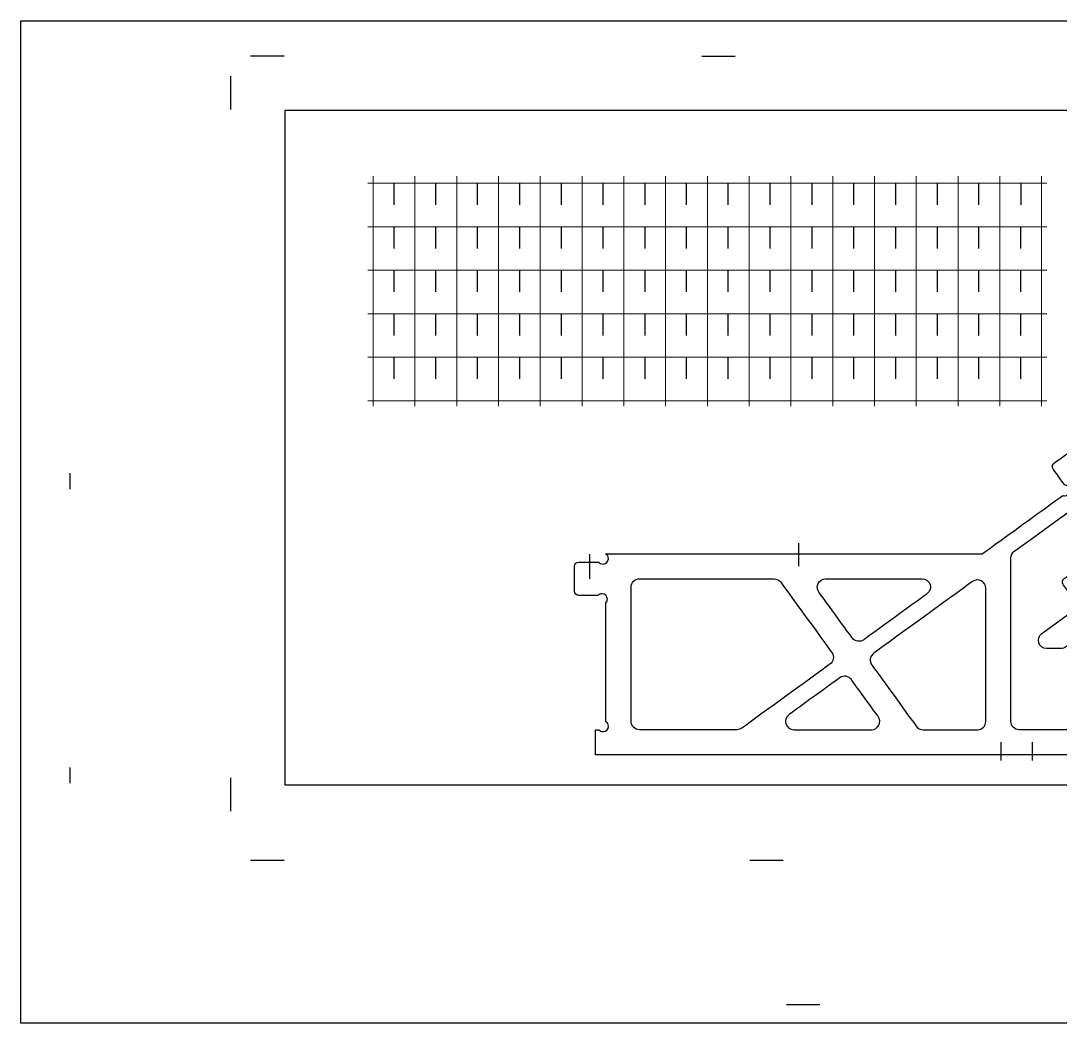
# Model space of a CAD drawing. Header units: millimetres. Extents: x -189 to 171, y -104 to 112.
# Drawn here: x -188.8 to 35.1, y -104.2 to 111.8 of the extents above; entities that cross this region are included whole.
import ezdxf

# ---------------------------------------------------------------- set-up
doc = ezdxf.new("R2010")
doc.units = ezdxf.units.MM
doc.header["$MEASUREMENT"] = 0
doc.layers.add('Capa 1', color=7, linetype='Continuous')

msp = doc.modelspace()

# ---------------------------------------------------------------- linework, layer by layer
at = {"layer": 'Capa 1', "color": 22, "lineweight": 25}
msp.add_lwpolyline([(-131.9516, -52.8564), (150.2978, -52.8564), (150.2978, 92.4938), (-131.9516, 92.4938), (-131.9516, -52.8564)], close=True, dxfattribs=at)
at = {"layer": 'Capa 1', "color": 93, "lineweight": 25}
for points, knots in [([(-188.8269, 111.7941), (-188.8269, 111.7941), (-188.8269, -104.2058), (-188.8269, -104.2058), (-188.8269, -104.2058), (-188.8269, -104.2058), (171.1731, -104.2058), (171.1731, -104.2058), (171.1731, -104.2058), (171.1731, -104.2058), (171.1731, 111.7941), (171.1731, 111.7941), (171.1731, 111.7941), (171.1731, 111.7941), (-188.8269, 111.7941), (-188.8269, 111.7941)], [0, 0, 0, 0, 0.2, 0.2, 0.2, 0.20000001, 0.4, 0.4, 0.4, 0.40000001, 0.6, 0.6, 0.6, 0.60000001, 1, 1, 1, 1]), ([(131.9082, -31.3782), (131.82, -31.3996), (131.7279, -31.4109), (131.6331, -31.4109), (131.6331, -31.4109), (130.9911, -31.4109), (130.4706, -30.8904), (130.4706, -30.2484), (130.4706, -30.2484), (130.4706, -29.6536), (130.9174, -29.1631), (131.4937, -29.0942), (131.4937, -29.0942), (131.4937, -29.0942), (131.4938, -29.095), (131.4938, -29.095), (131.4938, -29.095), (131.4938, -29.095), (133.9865, -25.6579), (133.9865, -25.6579), (133.9865, -25.6579), (134.2782, -25.2557), (134.1891, -24.6928), (133.7865, -24.401), (133.7865, -24.401), (133.7865, -24.401), (129.4155, -21.2304), (129.4155, -21.2304), (129.4155, -21.2304), (129.0127, -20.9387), (128.4502, -21.0282), (128.1582, -21.4306), (128.1582, -21.4306), (128.1582, -21.4306), (125.6914, -24.8317), (125.6914, -24.8317), (125.6914, -24.8317), (125.6914, -24.8317), (125.6923, -24.8304), (125.6923, -24.8304), (125.6923, -24.8304), (125.7156, -24.9222), (125.728, -25.0184), (125.728, -25.1174), (125.728, -25.1174), (125.728, -25.7594), (125.2075, -26.2799), (124.5655, -26.2799), (124.5655, -26.2799), (123.9235, -26.2799), (123.403, -25.7594), (123.403, -25.1174), (123.403, -25.1174), (123.403, -25.1174), (123.4078, -25.2118), (123.4078, -25.2118), (123.4078, -25.2118), (123.4078, -25.2118), (78.3787, 7.448), (78.3787, 7.448), (78.3787, 7.448), (78.3787, 7.448), (78.3796, 7.4473), (78.3796, 7.4473), (78.3796, 7.4473), (78.3019, 7.4309), (78.2214, 7.4223), (78.1389, 7.4223), (78.1389, 7.4223), (77.4969, 7.4223), (76.9764, 7.9428), (76.9764, 8.5848), (76.9764, 8.5848), (76.9764, 9.2268), (77.4968, 9.7473), (78.1389, 9.7473), (78.1389, 9.7473), (78.1389, 9.7473), (78.1072, 9.7703), (78.1072, 9.7703), (78.1072, 9.7703), (78.1072, 9.7703), (80.5316, 13.1131), (80.5316, 13.1131), (80.5316, 13.1131), (80.8233, 13.5154), (80.7342, 14.078), (80.3316, 14.37), (80.3316, 14.37), (80.3316, 14.37), (75.9603, 17.5406), (75.9603, 17.5406), (75.9603, 17.5406), (75.558, 17.8323), (74.9952, 17.7427), (74.7033, 17.3404), (74.7033, 17.3404), (74.7033, 17.3404), (72.2409, 13.9452), (72.2409, 13.9452), (72.2409, 13.9452), (72.2409, 13.9452), (72.2408, 13.9463), (72.2408, 13.9463), (72.2408, 13.9463), (72.2761, 13.8351), (72.2952, 13.7167), (72.2952, 13.5938), (72.2952, 13.5938), (72.2952, 12.9518), (71.7747, 12.4313), (71.1327, 12.4313), (71.1327, 12.4313), (70.4907, 12.4313), (69.9702, 12.9518), (69.9702, 13.5938), (69.9702, 13.5938), (69.9702, 13.5938), (69.9472, 13.5632), (69.9472, 13.5632), (69.9472, 13.5632), (69.9472, 13.5632), (55.5726, 23.9892), (55.5726, 23.9892), (55.5726, 23.9892), (55.5726, 23.9892), (44.0928, 15.6629), (44.0928, 15.6629), (44.0928, 15.6629), (44.0928, 15.6629), (44.0738, 15.6892), (44.0738, 15.6892), (44.0738, 15.6892), (44.0738, 15.0472), (43.5533, 14.5267), (42.9113, 14.5267), (42.9113, 14.5267), (42.2693, 14.5267), (41.7488, 15.0472), (41.7488, 15.6892), (41.7488, 15.6892), (41.7488, 15.8217), (41.7709, 15.9489), (41.8118, 16.0675), (41.8118, 16.0675), (41.8118, 16.0675), (41.8131, 16.0671), (41.8131, 16.0671), (41.8131, 16.0671), (41.8131, 16.0671), (39.3564, 19.4541), (39.3564, 19.4541), (39.3564, 19.4541), (39.0647, 19.8565), (38.5017, 19.9461), (38.0994, 19.6542), (38.0994, 19.6542), (38.0994, 19.6542), (33.7284, 16.4836), (33.7284, 16.4836), (33.7284, 16.4836), (33.3261, 16.1919), (33.2362, 15.6291), (33.5279, 15.2268), (33.5279, 15.2268), (33.5279, 15.2268), (36.0114, 11.8029), (36.0114, 11.8029), (36.0114, 11.8029), (36.0114, 11.8029), (35.9662, 11.7697), (35.9662, 11.7697), (35.9662, 11.7697), (36.6082, 11.7697), (37.1287, 11.2492), (37.1287, 10.6072), (37.1287, 10.6072), (37.1287, 9.9652), (36.6082, 9.4447), (35.9662, 9.4447), (35.9662, 9.4447), (35.8383, 9.4447), (35.7152, 9.4654), (35.6001, 9.5035), (35.6001, 9.5035), (35.6001, 9.5035), (35.6004, 9.5029), (35.6004, 9.5029), (35.6004, 9.5029), (35.6004, 9.5029), (18.302, -3.044), (18.302, -3.044), (18.302, -3.044), (18.302, -3.044), (-62.7774, -3.0439), (-62.7774, -3.0439), (-62.7774, -3.0439), (-62.7774, -3.0439), (-62.8204, -3.114), (-62.8204, -3.114), (-62.8204, -3.114), (-62.4815, -3.3171), (-62.2547, -3.688), (-62.2547, -4.1118), (-62.2547, -4.1118), (-62.2547, -4.7538), (-62.7752, -5.2743), (-63.4172, -5.2743), (-63.4172, -5.2743), (-63.7821, -5.2743), (-64.1077, -5.1062), (-64.3209, -4.8432), (-64.3209, -4.8432), (-64.3209, -4.8432), (-64.3197, -4.8438), (-64.3197, -4.8438), (-64.3197, -4.8438), (-64.3197, -4.8438), (-68.6272, -4.8437), (-68.6272, -4.8437), (-68.6272, -4.8437), (-69.1243, -4.8437), (-69.5272, -5.2466), (-69.5272, -5.7437), (-69.5272, -5.7437), (-69.5272, -5.7437), (-69.5272, -11.1438), (-69.5272, -11.1438), (-69.5272, -11.1438), (-69.5272, -11.6408), (-69.1244, -12.0439), (-68.6272, -12.0439), (-68.6272, -12.0439), (-68.6272, -12.0439), (-64.4957, -12.0438), (-64.4957, -12.0438), (-64.4957, -12.0438), (-64.4957, -12.0438), (-64.4967, -12.043), (-64.4967, -12.043), (-64.4967, -12.043), (-64.2841, -11.8092), (-63.9774, -11.6624), (-63.6365, -11.6624), (-63.6365, -11.6624), (-62.9945, -11.6624), (-62.474, -12.1829), (-62.474, -12.8249), (-62.474, -12.8249), (-62.474, -13.126), (-62.5885, -13.4004), (-62.7764, -13.6069), (-62.7764, -13.6069), (-62.7764, -13.6069), (-62.7774, -13.606), (-62.7774, -13.606), (-62.7774, -13.606), (-62.7774, -13.606), (-62.7774, -39.2378), (-62.7774, -39.2378), (-62.7774, -39.2378), (-62.7774, -39.2378), (-62.7776, -39.2365), (-62.7776, -39.2365), (-62.7776, -39.2365), (-62.4553, -39.4431), (-62.2417, -39.8046), (-62.2417, -40.2159), (-62.2417, -40.2159), (-62.2417, -40.8579), (-62.7622, -41.3784), (-63.4042, -41.3784), (-63.4042, -41.3784), (-63.7622, -41.3784), (-64.0824, -41.2166), (-64.2957, -40.9621), (-64.2957, -40.9621), (-64.2957, -40.9621), (-64.2956, -40.9616), (-64.2956, -40.9616), (-64.2956, -40.9616), (-64.2956, -40.9616), (-65.0271, -40.9617), (-65.0271, -40.9617), (-65.0271, -40.9617), (-65.0271, -40.9617), (-65.0271, -46.3619), (-65.0271, -46.3619), (-65.0271, -46.3619), (-65.0271, -46.3619), (145.1231, -46.3619), (145.1231, -46.3619), (145.1231, -46.3619), (145.1231, -46.3619), (145.1231, -40.9617), (145.1231, -40.9617), (145.1231, -40.9617), (145.1231, -40.9617), (131.9095, -31.378), (131.9095, -31.378), (131.9095, -31.378), (131.9095, -31.378), (131.9082, -31.3782), (131.9082, -31.3782)], [0, 0, 0, 0, 0.01298701, 0.01298701, 0.01298701, 0.01298702, 0.02597403, 0.02597403, 0.02597403, 0.02597404, 0.03896104, 0.03896104, 0.03896104, 0.03896105, 0.05194805, 0.05194805, 0.05194805, 0.05194806, 0.06493506, 0.06493506, 0.06493506, 0.06493507, 0.07792208, 0.07792208, 0.07792208, 0.07792209, 0.09090909, 0.09090909, 0.09090909, 0.0909091, 0.1038961, 0.1038961, 0.1038961, 0.10389611, 0.11688312, 0.11688312, 0.11688312, 0.11688313, 0.12987013, 0.12987013, 0.12987013, 0.12987014, 0.14285714, 0.14285714, 0.14285714, 0.14285715, 0.15584416, 0.15584416, 0.15584416, 0.15584417, 0.16883117, 0.16883117, 0.16883117, 0.16883118, 0.18181818, 0.18181818, 0.18181818, 0.18181819, 0.19480519, 0.19480519, 0.19480519, 0.1948052, 0.20779221, 0.20779221, 0.20779221, 0.20779222, 0.22077922, 0.22077922, 0.22077922, 0.22077923, 0.23376623, 0.23376623, 0.23376623, 0.23376624, 0.24675325, 0.24675325, 0.24675325, 0.24675326, 0.25974026, 0.25974026, 0.25974026, 0.25974027, 0.27272727, 0.27272727, 0.27272727, 0.27272728, 0.28571429, 0.28571429, 0.28571429, 0.2857143, 0.2987013, 0.2987013, 0.2987013, 0.29870131, 0.31168831, 0.31168831, 0.31168831, 0.31168832, 0.32467532, 0.32467532, 0.32467532, 0.32467533, 0.33766234, 0.33766234, 0.33766234, 0.33766235, 0.35064935, 0.35064935, 0.35064935, 0.35064936, 0.36363636, 0.36363636, 0.36363636, 0.36363637, 0.37662338, 0.37662338, 0.37662338, 0.37662339, 0.38961039, 0.38961039, 0.38961039, 0.3896104, 0.4025974, 0.4025974, 0.4025974, 0.40259741, 0.41558442, 0.41558442, 0.41558442, 0.41558443, 0.42857143, 0.42857143, 0.42857143, 0.42857144, 0.44155844, 0.44155844, 0.44155844, 0.44155845, 0.45454545, 0.45454545, 0.45454545, 0.45454546, 0.46753247, 0.46753247, 0.46753247, 0.46753248, 0.48051948, 0.48051948, 0.48051948, 0.48051949, 0.49350649, 0.49350649, 0.49350649, 0.4935065, 0.50649351, 0.50649351, 0.50649351, 0.50649352, 0.51948052, 0.51948052, 0.51948052, 0.51948053, 0.53246753, 0.53246753, 0.53246753, 0.53246754, 0.54545455, 0.54545455, 0.54545455, 0.54545456, 0.55844156, 0.55844156, 0.55844156, 0.55844157, 0.57142857, 0.57142857, 0.57142857, 0.57142858, 0.58441558, 0.58441558, 0.58441558, 0.58441559, 0.5974026, 0.5974026, 0.5974026, 0.59740261, 0.61038961, 0.61038961, 0.61038961, 0.61038962, 0.62337662, 0.62337662, 0.62337662, 0.62337663, 0.63636364, 0.63636364, 0.63636364, 0.63636365, 0.64935065, 0.64935065, 0.64935065, 0.64935066, 0.66233766, 0.66233766, 0.66233766, 0.66233767, 0.67532468, 0.67532468, 0.67532468, 0.67532469, 0.68831169, 0.68831169, 0.68831169, 0.6883117, 0.7012987, 0.7012987, 0.7012987, 0.70129871, 0.71428571, 0.71428571, 0.71428571, 0.71428572, 0.72727273, 0.72727273, 0.72727273, 0.72727274, 0.74025974, 0.74025974, 0.74025974, 0.74025975, 0.75324675, 0.75324675, 0.75324675, 0.75324676, 0.76623377, 0.76623377, 0.76623377, 0.76623378, 0.77922078, 0.77922078, 0.77922078, 0.77922079, 0.79220779, 0.79220779, 0.79220779, 0.7922078, 0.80519481, 0.80519481, 0.80519481, 0.80519482, 0.81818182, 0.81818182, 0.81818182, 0.81818183, 0.83116883, 0.83116883, 0.83116883, 0.83116884, 0.84415584, 0.84415584, 0.84415584, 0.84415585, 0.85714286, 0.85714286, 0.85714286, 0.85714287, 0.87012987, 0.87012987, 0.87012987, 0.87012988, 0.88311688, 0.88311688, 0.88311688, 0.88311689, 0.8961039, 0.8961039, 0.8961039, 0.89610391, 0.90909091, 0.90909091, 0.90909091, 0.90909092, 0.92207792, 0.92207792, 0.92207792, 0.92207793, 0.93506494, 0.93506494, 0.93506494, 0.93506495, 0.94805195, 0.94805195, 0.94805195, 0.94805196, 0.96103896, 0.96103896, 0.96103896, 0.96103897, 0.97402597, 0.97402597, 0.97402597, 0.97402598, 1, 1, 1, 1]), ([(37.9023, -15.2883), (37.9023, -15.2883), (31.1037, -20.2193), (31.1037, -20.2193), (31.1037, -20.2193), (29.6916, -21.2435), (30.4162, -23.4765), (32.1607, -23.4765), (32.1607, -23.4765), (32.1607, -23.4765), (35.2265, -23.4764), (35.2265, -23.4764), (35.2265, -23.4764), (35.6061, -23.4764), (35.9761, -23.3565), (36.2833, -23.1335), (36.2833, -23.1335), (36.2833, -23.1335), (41.6339, -19.2526), (41.6339, -19.2526), (41.6339, -19.2526), (41.9414, -19.0297), (42.3111, -18.9097), (42.6909, -18.9097), (42.6909, -18.9097), (42.6909, -18.9097), (78.6057, -18.9097), (78.6057, -18.9097), (78.6057, -18.9097), (78.9858, -18.9097), (79.3553, -19.0297), (79.663, -19.2526), (79.663, -19.2526), (79.663, -19.2526), (85.0133, -23.1335), (85.0133, -23.1335), (85.0133, -23.1335), (85.3208, -23.3565), (85.6905, -23.4764), (86.0703, -23.4764), (86.0703, -23.4764), (86.0703, -23.4764), (89.1358, -23.4764), (89.1358, -23.4764), (89.1358, -23.4764), (90.8806, -23.4764), (91.6049, -21.2434), (90.1928, -20.2192), (90.1928, -20.2192), (90.1928, -20.2192), (83.5589, -15.4075), (83.5589, -15.4075), (83.5589, -15.4075), (83.5589, -15.4075), (83.3854, -15.4391), (83.2943, -15.4391), (83.2943, -15.4391), (82.6523, -15.4391), (82.1318, -14.9186), (82.1318, -14.2766), (82.1318, -14.2766), (82.1318, -13.6977), (82.555, -13.2176), (83.1089, -13.1288), (83.1089, -13.1288), (83.1089, -13.1288), (85.607, -9.6665), (85.607, -9.6665), (85.607, -9.6665), (85.899, -9.2642), (85.8093, -8.7013), (85.407, -8.4095), (85.407, -8.4095), (85.407, -8.4095), (81.0357, -5.2392), (81.0357, -5.2392), (81.0357, -5.2392), (80.6334, -4.9472), (80.0706, -5.0369), (79.7789, -5.4392), (79.7789, -5.4392), (79.7789, -5.4392), (77.3088, -8.8451), (77.3088, -8.8451), (77.3088, -8.8451), (77.3445, -8.9568), (77.3637, -9.0758), (77.3637, -9.1993), (77.3637, -9.1993), (77.3637, -9.8413), (76.8432, -10.3618), (76.2012, -10.3618), (76.2012, -10.3618), (75.5592, -10.3618), (75.0387, -9.8413), (75.0387, -9.1993), (75.0387, -9.1993), (75.0387, -9.1993), (60.6479, 1.2095), (60.6479, 1.2095), (60.6479, 1.2095), (60.6479, 1.2095), (46.1924, -9.2144), (46.1924, -9.2144), (46.1924, -9.2144), (46.1924, -9.8564), (45.672, -10.3769), (45.0299, -10.3769), (45.0299, -10.3769), (44.3879, -10.3769), (43.8674, -9.8564), (43.8674, -9.2144), (43.8674, -9.2144), (43.8674, -9.0645), (43.9479, -8.7898), (43.9479, -8.7898), (43.9479, -8.7898), (43.9479, -8.7898), (41.5176, -5.4391), (41.5176, -5.4391), (41.5176, -5.4391), (41.2256, -5.0368), (40.6629, -4.9471), (40.2606, -5.2391), (40.2606, -5.2391), (40.2606, -5.2391), (35.8896, -8.4094), (35.8896, -8.4094), (35.8896, -8.4094), (35.487, -8.7012), (35.3974, -9.2641), (35.6894, -9.6664), (35.6894, -9.6664), (35.6894, -9.6664), (38.1187, -13.0164), (38.1187, -13.0164), (38.1187, -13.0164), (38.1559, -13.0128), (38.1937, -13.011), (38.2318, -13.011), (38.2318, -13.011), (38.8738, -13.011), (39.3943, -13.5315), (39.3943, -14.1735), (39.3943, -14.1735), (39.3943, -14.8155), (38.8738, -15.336), (38.2318, -15.336), (38.2318, -15.336), (38.1177, -15.336), (38.0074, -15.3196), (37.9032, -15.2889), (37.9032, -15.2889), (37.9032, -15.2889), (37.9023, -15.2883), (37.9023, -15.2883)], [0, 0, 0, 0, 0.025, 0.025, 0.025, 0.02500001, 0.05, 0.05, 0.05, 0.05000001, 0.075, 0.075, 0.075, 0.07500001, 0.1, 0.1, 0.1, 0.10000001, 0.125, 0.125, 0.125, 0.12500001, 0.15, 0.15, 0.15, 0.15000001, 0.175, 0.175, 0.175, 0.17500001, 0.2, 0.2, 0.2, 0.20000001, 0.225, 0.225, 0.225, 0.22500001, 0.25, 0.25, 0.25, 0.25000001, 0.275, 0.275, 0.275, 0.27500001, 0.3, 0.3, 0.3, 0.30000001, 0.325, 0.325, 0.325, 0.32500001, 0.35, 0.35, 0.35, 0.35000001, 0.375, 0.375, 0.375, 0.37500001, 0.4, 0.4, 0.4, 0.40000001, 0.425, 0.425, 0.425, 0.42500001, 0.45, 0.45, 0.45, 0.45000001, 0.475, 0.475, 0.475, 0.47500001, 0.5, 0.5, 0.5, 0.50000001, 0.525, 0.525, 0.525, 0.52500001, 0.55, 0.55, 0.55, 0.55000001, 0.575, 0.575, 0.575, 0.57500001, 0.6, 0.6, 0.6, 0.60000001, 0.625, 0.625, 0.625, 0.62500001, 0.65, 0.65, 0.65, 0.65000001, 0.675, 0.675, 0.675, 0.67500001, 0.7, 0.7, 0.7, 0.70000001, 0.725, 0.725, 0.725, 0.72500001, 0.75, 0.75, 0.75, 0.75000001, 0.775, 0.775, 0.775, 0.77500001, 0.8, 0.8, 0.8, 0.80000001, 0.825, 0.825, 0.825, 0.82500001, 0.85, 0.85, 0.85, 0.85000001, 0.875, 0.875, 0.875, 0.87500001, 0.9, 0.9, 0.9, 0.90000001, 0.925, 0.925, 0.925, 0.92500001, 0.95, 0.95, 0.95, 0.95000001, 1, 1, 1, 1])]:
    msp.add_open_spline(points, degree=3, knots=knots, dxfattribs=at)
at = {"layer": 'Capa 1', "color": 140, "lineweight": 25}
for points in [[(-132.127, 104.1441), (-132.127, 104.1441), (-139.3268, 104.1441), (-139.3268, 104.1441)], [(-42.1267, 104.1441), (-42.1267, 104.1441), (-34.9269, 104.1441), (-34.9269, 104.1441)], [(-143.6019, 92.669), (-143.6019, 92.669), (-143.6019, 99.8691), (-143.6019, 99.8691)], [(-108.4371, 72.1236), (-108.4371, 72.1236), (-108.4371, 76.7693), (-108.4371, 76.7693)], [(-99.4371, 72.1236), (-99.4371, 72.1236), (-99.4371, 76.7693), (-99.4371, 76.7693)], [(-90.4372, 72.1236), (-90.4372, 72.1236), (-90.4372, 76.7693), (-90.4372, 76.7693)], [(-81.4372, 76.7693), (-81.4372, 76.7693), (-81.4372, 72.1236), (-81.4372, 72.1236)], [(-72.4372, 76.7693), (-72.4372, 76.7693), (-72.4372, 72.1236), (-72.4372, 72.1236)], [(-63.4372, 76.7693), (-63.4372, 76.7693), (-63.4372, 72.1236), (-63.4372, 72.1236)], [(-54.4373, 76.7693), (-54.4373, 76.7693), (-54.4373, 72.1236), (-54.4373, 72.1236)], [(-45.4373, 72.1236), (-45.4373, 72.1236), (-45.4373, 76.7693), (-45.4373, 76.7693)], [(-36.4373, 72.1236), (-36.4373, 72.1236), (-36.4373, 76.7693), (-36.4373, 76.7693)], [(-27.4373, 72.1236), (-27.4373, 72.1236), (-27.4373, 76.7693), (-27.4373, 76.7693)], [(-18.4374, 76.7693), (-18.4374, 76.7693), (-18.4374, 72.1236), (-18.4374, 72.1236)], [(-9.4374, 76.7693), (-9.4374, 76.7693), (-9.4374, 72.1236), (-9.4374, 72.1236)], [(-0.4374, 76.7693), (-0.4374, 76.7693), (-0.4374, 72.1236), (-0.4374, 72.1236)], [(8.5626, 76.7693), (8.5626, 76.7693), (8.5626, 72.1236), (8.5626, 72.1236)], [(17.5625, 72.1236), (17.5625, 72.1236), (17.5625, 76.7693), (17.5625, 76.7693)], [(26.5625, 76.7693), (26.5625, 76.7693), (26.5625, 72.1236), (26.5625, 72.1236)], [(-108.4371, 62.7525), (-108.4371, 62.7525), (-108.4371, 67.3982), (-108.4371, 67.3982)], [(-99.4371, 62.7525), (-99.4371, 62.7525), (-99.4371, 67.3982), (-99.4371, 67.3982)], [(-90.4372, 62.7525), (-90.4372, 62.7525), (-90.4372, 67.3982), (-90.4372, 67.3982)], [(-81.4372, 67.3983), (-81.4372, 67.3983), (-81.4372, 62.7526), (-81.4372, 62.7526)], [(-72.4372, 67.3983), (-72.4372, 67.3983), (-72.4372, 62.7526), (-72.4372, 62.7526)], [(-63.4372, 67.3983), (-63.4372, 67.3983), (-63.4372, 62.7526), (-63.4372, 62.7526)], [(-54.4373, 67.3983), (-54.4373, 67.3983), (-54.4373, 62.7526), (-54.4373, 62.7526)], [(-45.4373, 62.7525), (-45.4373, 62.7525), (-45.4373, 67.3982), (-45.4373, 67.3982)], [(-36.4373, 62.7525), (-36.4373, 62.7525), (-36.4373, 67.3982), (-36.4373, 67.3982)], [(-27.4373, 62.7525), (-27.4373, 62.7525), (-27.4373, 67.3982), (-27.4373, 67.3982)], [(-18.4374, 67.3983), (-18.4374, 67.3983), (-18.4374, 62.7526), (-18.4374, 62.7526)], [(-9.4374, 67.3983), (-9.4374, 67.3983), (-9.4374, 62.7526), (-9.4374, 62.7526)], [(-0.4374, 67.3983), (-0.4374, 67.3983), (-0.4374, 62.7526), (-0.4374, 62.7526)], [(8.5626, 67.3983), (8.5626, 67.3983), (8.5626, 62.7526), (8.5626, 62.7526)], [(17.5625, 62.7525), (17.5625, 62.7525), (17.5625, 67.3982), (17.5625, 67.3982)], [(26.5625, 62.7525), (26.5625, 62.7525), (26.5625, 67.3982), (26.5625, 67.3982)], [(-108.4371, 53.3815), (-108.4371, 53.3815), (-108.4371, 58.0272), (-108.4371, 58.0272)], [(-99.4371, 53.3815), (-99.4371, 53.3815), (-99.4371, 58.0272), (-99.4371, 58.0272)], [(-90.4372, 53.3815), (-90.4372, 53.3815), (-90.4372, 58.0272), (-90.4372, 58.0272)], [(-81.4372, 58.0272), (-81.4372, 58.0272), (-81.4372, 53.3815), (-81.4372, 53.3815)], [(-72.4372, 58.0272), (-72.4372, 58.0272), (-72.4372, 53.3815), (-72.4372, 53.3815)], [(-63.4372, 58.0272), (-63.4372, 58.0272), (-63.4372, 53.3815), (-63.4372, 53.3815)], [(-54.4373, 58.0272), (-54.4373, 58.0272), (-54.4373, 53.3815), (-54.4373, 53.3815)], [(-45.4373, 53.3815), (-45.4373, 53.3815), (-45.4373, 58.0272), (-45.4373, 58.0272)], [(-36.4373, 53.3815), (-36.4373, 53.3815), (-36.4373, 58.0272), (-36.4373, 58.0272)], [(-27.4373, 53.3815), (-27.4373, 53.3815), (-27.4373, 58.0272), (-27.4373, 58.0272)], [(-18.4374, 58.0272), (-18.4374, 58.0272), (-18.4374, 53.3815), (-18.4374, 53.3815)], [(-9.4374, 58.0272), (-9.4374, 58.0272), (-9.4374, 53.3815), (-9.4374, 53.3815)], [(-0.4374, 58.0272), (-0.4374, 58.0272), (-0.4374, 53.3815), (-0.4374, 53.3815)], [(8.5626, 58.0272), (8.5626, 58.0272), (8.5626, 53.3815), (8.5626, 53.3815)], [(17.5625, 53.3815), (17.5625, 53.3815), (17.5625, 58.0272), (17.5625, 58.0272)], [(26.5625, 53.3815), (26.5625, 53.3815), (26.5625, 58.0272), (26.5625, 58.0272)], [(-108.4371, 44.0105), (-108.4371, 44.0105), (-108.4371, 48.6562), (-108.4371, 48.6562)], [(-99.4371, 44.0105), (-99.4371, 44.0105), (-99.4371, 48.6562), (-99.4371, 48.6562)], [(-90.4372, 44.0105), (-90.4372, 44.0105), (-90.4372, 48.6562), (-90.4372, 48.6562)], [(-81.4372, 48.6562), (-81.4372, 48.6562), (-81.4372, 44.0105), (-81.4372, 44.0105)], [(-72.4372, 48.6562), (-72.4372, 48.6562), (-72.4372, 44.0105), (-72.4372, 44.0105)], [(-63.4372, 48.6562), (-63.4372, 48.6562), (-63.4372, 44.0105), (-63.4372, 44.0105)], [(-54.4373, 48.6562), (-54.4373, 48.6562), (-54.4373, 44.0105), (-54.4373, 44.0105)], [(-45.4373, 44.0105), (-45.4373, 44.0105), (-45.4373, 48.6562), (-45.4373, 48.6562)], [(-36.4373, 44.0105), (-36.4373, 44.0105), (-36.4373, 48.6562), (-36.4373, 48.6562)], [(-27.4373, 44.0105), (-27.4373, 44.0105), (-27.4373, 48.6562), (-27.4373, 48.6562)], [(-18.4374, 48.6562), (-18.4374, 48.6562), (-18.4374, 44.0105), (-18.4374, 44.0105)], [(-9.4374, 48.6562), (-9.4374, 48.6562), (-9.4374, 44.0105), (-9.4374, 44.0105)], [(-0.4374, 48.6562), (-0.4374, 48.6562), (-0.4374, 44.0105), (-0.4374, 44.0105)], [(8.5626, 48.6562), (8.5626, 48.6562), (8.5626, 44.0105), (8.5626, 44.0105)], [(17.5625, 44.0105), (17.5625, 44.0105), (17.5625, 48.6562), (17.5625, 48.6562)], [(26.5625, 44.0105), (26.5625, 44.0105), (26.5625, 48.6562), (26.5625, 48.6562)], [(-108.4371, 34.6395), (-108.4371, 34.6395), (-108.4371, 39.2852), (-108.4371, 39.2852)], [(-99.4371, 34.6395), (-99.4371, 34.6395), (-99.4371, 39.2852), (-99.4371, 39.2852)], [(-90.4372, 34.6395), (-90.4372, 34.6395), (-90.4372, 39.2852), (-90.4372, 39.2852)], [(-81.4372, 39.2852), (-81.4372, 39.2852), (-81.4372, 34.6395), (-81.4372, 34.6395)], [(-72.4372, 39.2852), (-72.4372, 39.2852), (-72.4372, 34.6395), (-72.4372, 34.6395)], [(-63.4372, 39.2852), (-63.4372, 39.2852), (-63.4372, 34.6395), (-63.4372, 34.6395)], [(-54.4373, 39.2852), (-54.4373, 39.2852), (-54.4373, 34.6395), (-54.4373, 34.6395)], [(-45.4373, 34.6395), (-45.4373, 34.6395), (-45.4373, 39.2852), (-45.4373, 39.2852)], [(-36.4373, 34.6395), (-36.4373, 34.6395), (-36.4373, 39.2852), (-36.4373, 39.2852)], [(-27.4373, 34.6395), (-27.4373, 34.6395), (-27.4373, 39.2852), (-27.4373, 39.2852)], [(-18.4374, 39.2852), (-18.4374, 39.2852), (-18.4374, 34.6395), (-18.4374, 34.6395)], [(-9.4374, 39.2852), (-9.4374, 39.2852), (-9.4374, 34.6395), (-9.4374, 34.6395)], [(-0.4374, 39.2852), (-0.4374, 39.2852), (-0.4374, 34.6395), (-0.4374, 34.6395)], [(8.5626, 39.2852), (8.5626, 39.2852), (8.5626, 34.6395), (8.5626, 34.6395)], [(17.5625, 34.6395), (17.5625, 34.6395), (17.5625, 39.2852), (17.5625, 39.2852)], [(26.5625, 34.6395), (26.5625, 34.6395), (26.5625, 39.2852), (26.5625, 39.2852)], [(-178.2518, 14.2816), (-178.2518, 14.2816), (-178.2518, 10.8567), (-178.2518, 10.8567)], [(-21.217, -5.7437), (-21.217, -5.7437), (-21.217, -0.7368), (-21.217, -0.7368)], [(-66.2953, -3.1511), (-66.2953, -3.1511), (-66.2953, -8.4438), (-66.2953, -8.4438)], [(22.2739, -43.6617), (22.2739, -43.6617), (22.2739, -47.6011), (22.2739, -47.6011)], [(29.0539, -43.6617), (29.0539, -43.6617), (29.0539, -47.6011), (29.0539, -47.6011)], [(-178.2518, -49.0808), (-178.2518, -49.0808), (-178.2518, -52.5057), (-178.2518, -52.5057)], [(-143.6019, -58.531), (-143.6019, -58.531), (-143.6019, -51.3309), (-143.6019, -51.3309)], [(-139.3268, -69.1058), (-139.3268, -69.1058), (-132.127, -69.1058), (-132.127, -69.1058)], [(-31.7767, -69.1058), (-31.7767, -69.1058), (-24.5769, -69.1058), (-24.5769, -69.1058)], [(-23.9018, -100.1559), (-23.9018, -100.1559), (-16.702, -100.1559), (-16.702, -100.1559)]]:
    msp.add_open_spline(points, degree=3, dxfattribs=at)
at = {"layer": 'Capa 1', "color": 133, "lineweight": 18}
for points in [[(-114.0621, 76.7693), (-114.0621, 76.7693), (32.1875, 76.7693), (32.1875, 76.7693)], [(-112.9371, 78.3399), (-112.9371, 78.3399), (-112.9371, 28.7892), (-112.9371, 28.7892)], [(-103.9371, 78.3399), (-103.9371, 78.3399), (-103.9371, 28.7892), (-103.9371, 28.7892)], [(-94.9371, 28.7892), (-94.9371, 28.7892), (-94.9371, 78.3399), (-94.9371, 78.3399)], [(-85.9371, 28.7892), (-85.9371, 28.7892), (-85.9371, 78.3399), (-85.9371, 78.3399)], [(-76.9372, 28.7892), (-76.9372, 28.7892), (-76.9372, 78.3399), (-76.9372, 78.3399)], [(-67.9372, 28.7892), (-67.9372, 28.7892), (-67.9372, 78.3399), (-67.9372, 78.3399)], [(-58.9372, 28.7892), (-58.9372, 28.7892), (-58.9372, 78.3399), (-58.9372, 78.3399)], [(-49.9372, 78.3399), (-49.9372, 78.3399), (-49.9372, 28.7892), (-49.9372, 28.7892)], [(-40.9373, 78.3399), (-40.9373, 78.3399), (-40.9373, 28.7892), (-40.9373, 28.7892)], [(-31.9373, 78.3399), (-31.9373, 78.3399), (-31.9373, 28.7892), (-31.9373, 28.7892)], [(-22.9373, 78.3399), (-22.9373, 78.3399), (-22.9373, 28.7892), (-22.9373, 28.7892)], [(-13.9374, 78.3399), (-13.9374, 78.3399), (-13.9374, 28.7892), (-13.9374, 28.7892)], [(-4.9374, 28.7892), (-4.9374, 28.7892), (-4.9374, 78.3399), (-4.9374, 78.3399)], [(4.0626, 28.7892), (4.0626, 28.7892), (4.0626, 78.3399), (4.0626, 78.3399)], [(13.0626, 28.7892), (13.0626, 28.7892), (13.0626, 78.3399), (13.0626, 78.3399)], [(22.0625, 28.7892), (22.0625, 28.7892), (22.0625, 78.3399), (22.0625, 78.3399)], [(31.0625, 78.3399), (31.0625, 78.3399), (31.0625, 28.7892), (31.0625, 28.7892)], [(32.1875, 67.3983), (32.1875, 67.3983), (-114.0621, 67.3983), (-114.0621, 67.3983)], [(32.1875, 58.0272), (32.1875, 58.0272), (-114.0621, 58.0272), (-114.0621, 58.0272)], [(32.1875, 48.6562), (32.1875, 48.6562), (-114.0621, 48.6562), (-114.0621, 48.6562)], [(32.1875, 39.2852), (32.1875, 39.2852), (-114.0621, 39.2852), (-114.0621, 39.2852)], [(32.1875, 29.9142), (32.1875, 29.9142), (-114.0621, 29.9142), (-114.0621, 29.9142)]]:
    msp.add_open_spline(points, degree=3, dxfattribs=at)
at = {"layer": 'Capa 1', "color": 22, "lineweight": 25}
for points, knots in [([(57.6866, 18.009), (56.4257, 18.9234), (54.7201, 18.9234), (53.4592, 18.009), (53.4592, 18.009), (53.4592, 18.009), (25.1762, -2.5047), (25.1762, -2.5047), (25.1762, -2.5047), (24.7096, -2.8432), (24.4334, -3.385), (24.4334, -3.9617), (24.4334, -3.9617), (24.4334, -3.9617), (24.4334, -39.1618), (24.4334, -39.1618), (24.4334, -39.1618), (24.4334, -40.1558), (25.2393, -40.9617), (26.2333, -40.9617), (26.2333, -40.9617), (26.2333, -40.9617), (133.4437, -40.9617), (133.4437, -40.9617), (133.4437, -40.9617), (135.1883, -40.9617), (135.9128, -38.7289), (134.5005, -37.7048), (134.5005, -37.7048), (134.5005, -37.7048), (57.6866, 18.009), (57.6866, 18.009)], [0, 0, 0, 0, 0.11111111, 0.11111111, 0.11111111, 0.11111112, 0.22222222, 0.22222222, 0.22222222, 0.22222223, 0.33333333, 0.33333333, 0.33333333, 0.33333334, 0.44444444, 0.44444444, 0.44444444, 0.44444445, 0.55555556, 0.55555556, 0.55555556, 0.55555557, 0.66666667, 0.66666667, 0.66666667, 0.66666668, 0.77777778, 0.77777778, 0.77777778, 0.77777779, 1, 1, 1, 1]), ([(-55.5771, -40.9617), (-55.5771, -40.9617), (-34.5613, -40.9617), (-34.5613, -40.9617), (-34.5613, -40.9617), (-34.1815, -40.9617), (-33.8117, -40.8418), (-33.5043, -40.6188), (-33.5043, -40.6188), (-33.5043, -40.6188), (-14.5308, -26.8571), (-14.5308, -26.8571), (-14.5308, -26.8571), (-13.7262, -26.2734), (-13.5469, -25.1479), (-14.1303, -24.3432), (-14.1303, -24.3432), (-14.1303, -24.3432), (-25.1234, -9.1869), (-25.1234, -9.1869), (-25.1234, -9.1869), (-25.4619, -8.72), (-26.004, -8.4438), (-26.5804, -8.4438), (-26.5804, -8.4438), (-26.5804, -8.4438), (-55.5771, -8.4438), (-55.5771, -8.4438), (-55.5771, -8.4438), (-56.5711, -8.4438), (-57.3772, -9.2496), (-57.3772, -10.2437), (-57.3772, -10.2437), (-57.3772, -10.2437), (-57.3772, -39.1618), (-57.3772, -39.1618), (-57.3772, -39.1618), (-57.3772, -40.1559), (-56.5711, -40.9617), (-55.5771, -40.9617)], [0, 0, 0, 0, 0.09090909, 0.09090909, 0.09090909, 0.0909091, 0.18181818, 0.18181818, 0.18181818, 0.18181819, 0.27272727, 0.27272727, 0.27272727, 0.27272728, 0.36363636, 0.36363636, 0.36363636, 0.36363637, 0.45454545, 0.45454545, 0.45454545, 0.45454546, 0.54545455, 0.54545455, 0.54545455, 0.54545456, 0.63636364, 0.63636364, 0.63636364, 0.63636365, 0.72727273, 0.72727273, 0.72727273, 0.72727274, 0.81818182, 0.81818182, 0.81818182, 0.81818183, 1, 1, 1, 1]), ([(-15.4625, -8.4438), (-16.9324, -8.4438), (-17.7825, -10.1105), (-16.9195, -11.3007), (-16.9195, -11.3007), (-16.9195, -11.3007), (-9.7592, -21.1727), (-9.7592, -21.1727), (-9.7592, -21.1727), (-9.1753, -21.9774), (-8.05, -22.1566), (-7.2451, -21.5729), (-7.2451, -21.5729), (-7.2451, -21.5729), (6.3657, -11.7008), (6.3657, -11.7008), (6.3657, -11.7008), (7.778, -10.6767), (7.0535, -8.4438), (5.3092, -8.4438), (5.3092, -8.4438), (5.3092, -8.4438), (-15.4625, -8.4438), (-15.4625, -8.4438)], [0, 0, 0, 0, 0.14285714, 0.14285714, 0.14285714, 0.14285715, 0.28571429, 0.28571429, 0.28571429, 0.2857143, 0.42857143, 0.42857143, 0.42857143, 0.42857144, 0.57142857, 0.57142857, 0.57142857, 0.57142858, 0.71428571, 0.71428571, 0.71428571, 0.71428572, 1, 1, 1, 1]), ([(19.0331, -10.4896), (19.0331, -10.4896), (19.0331, -39.1619), (19.0331, -39.1619), (19.0331, -39.1619), (19.0331, -40.1559), (18.2275, -40.9618), (17.2332, -40.9618), (17.2332, -40.9618), (17.2332, -40.9618), (5.512, -40.9617), (5.512, -40.9617), (5.512, -40.9617), (4.935, -40.9617), (4.3937, -40.6854), (4.055, -40.2186), (4.055, -40.2186), (4.055, -40.2186), (-5.532, -27.001), (-5.532, -27.001), (-5.532, -27.001), (-6.1154, -26.1963), (-5.9364, -25.0708), (-5.1315, -24.4872), (-5.1315, -24.4872), (-5.1315, -24.4872), (16.1765, -9.0323), (16.1765, -9.0323), (16.1765, -9.0323), (17.3665, -8.1693), (19.0331, -9.0195), (19.0331, -10.4896)], [0, 0, 0, 0, 0.11111111, 0.11111111, 0.11111111, 0.11111112, 0.22222222, 0.22222222, 0.22222222, 0.22222223, 0.33333333, 0.33333333, 0.33333333, 0.33333334, 0.44444444, 0.44444444, 0.44444444, 0.44444445, 0.55555556, 0.55555556, 0.55555556, 0.55555557, 0.66666667, 0.66666667, 0.66666667, 0.66666668, 0.77777778, 0.77777778, 0.77777778, 0.77777779, 1, 1, 1, 1]), ([(-22.298, -40.9617), (-24.0428, -40.9617), (-24.7671, -38.7289), (-23.355, -37.7048), (-23.355, -37.7048), (-23.355, -37.7048), (-12.4169, -29.7713), (-12.4169, -29.7713), (-12.4169, -29.7713), (-11.612, -29.1877), (-10.4868, -29.3668), (-9.9031, -30.1715), (-9.9031, -30.1715), (-9.9031, -30.1715), (-4.1489, -38.105), (-4.1489, -38.105), (-4.1489, -38.105), (-3.2856, -39.2949), (-4.136, -40.9617), (-5.6062, -40.9617), (-5.6062, -40.9617), (-5.6062, -40.9617), (-22.298, -40.9617), (-22.298, -40.9617)], [0, 0, 0, 0, 0.14285714, 0.14285714, 0.14285714, 0.14285715, 0.28571429, 0.28571429, 0.28571429, 0.2857143, 0.42857143, 0.42857143, 0.42857143, 0.42857144, 0.57142857, 0.57142857, 0.57142857, 0.57142858, 0.71428571, 0.71428571, 0.71428571, 0.71428572, 1, 1, 1, 1])]:
    msp.add_open_spline(points, degree=3, knots=knots, dxfattribs=at)

doc.saveas('drawing.dxf')
